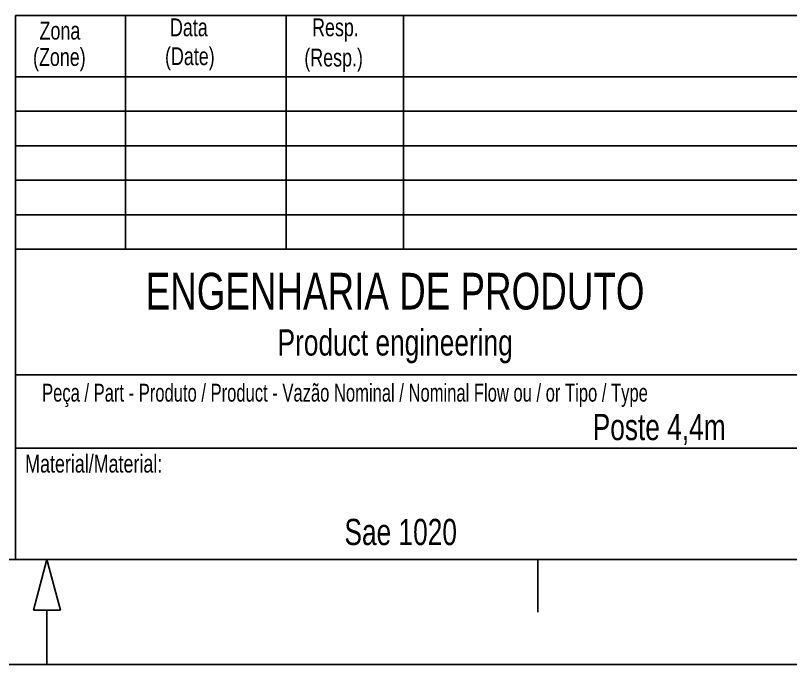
# Model space of a CAD drawing. Header units: millimetres. Extents: x -205 to 841, y 0 to 722.
# Drawn here: x 651 to 724.9, y 0 to 61.9 of the extents above; entities that cross this region are included whole.
import ezdxf

# ---------------------------------------------------------------- set-up
doc = ezdxf.new("R2010")
doc.units = ezdxf.units.MM
for name, color, linetype in [('FORMATO', 1, 'Continuous'), ('TEXTO', 5, 'Continuous'), ('TEXTO_02', 1, 'Continuous')]:
    doc.layers.add(name, color=color, linetype=linetype)
doc.styles.add('SLDTEXTSTYLE0', font='TXT', dxfattribs={"width": 0.75})
doc.styles.add('SLDTEXTSTYLE4', font='TXT', dxfattribs={"width": 0.695122})

msp = doc.modelspace()

# ---------------------------------------------------------------- linework, layer by layer
at = {"layer": 'FORMATO'}
for p, q in [((651, 61.9053), (831, 61.9053)), ((651, 10), (651, 61.9053)), ((661.5, 56.0565), (661.4976, 61.9053)), ((676.8273, 56.0565), (676.8049, 61.9053)), ((688.0231, 56.0565), (688.0201, 61.9053)), ((831, 56.0565), (651, 56.0565)), ((661.5, 39.6204), (661.5, 56.0565)), ((676.8273, 39.6204), (676.8273, 56.0565)), ((688.0231, 39.6204), (688.0231, 56.0565)), ((651, 52.7693), (831, 52.7693)), ((651, 49.482), (831, 49.482)), ((651, 46.1948), (831, 46.1948)), ((651, 42.9076), (831, 42.9076)), ((651, 39.6204), (831, 39.6204)), ((651, 27.6204), (831, 27.6204)), ((651, 20.6204), (831, 20.6204)), ((25, 10), (831, 10)), ((654, 10), (652.7059, 5.1704)), ((652.7059, 5.1704), (654, 10)), ((654, 10), (652.7059, 5.1704)), ((654, 10), (652.7059, 5.1704)), ((655.2941, 5.1704), (654, 10)), ((654, 10), (655.2941, 5.1704)), ((700.8333, 5), (700.8333, 10)), ((652.7059, 5.1704), (655.2941, 5.1704)), ((652.7059, 5.1704), (655.2941, 5.1704)), ((655.2941, 5.1704), (652.7059, 5.1704)), ((655.2941, 5.1704), (652.7059, 5.1704)), ((654, 0), (654, 5.1704)), ((0, 0), (841, 0))]:
    msp.add_line(p, q, dxfattribs=at)

# ---------------------------------------------------------------- texts
at = {"layer": 'TEXTO'}
for s, insert, char_height, attachment_point, style in [('Data', (665.7328, 61.626), 1.7, 1, 'SLDTEXTSTYLE0'), ('Resp.', (679.29, 61.626), 1.7, 1, 'SLDTEXTSTYLE0'), ('Zona', (653.2897, 61.3082), 1.7, 1, 'SLDTEXTSTYLE0'), ('(Zone)', (652.6697, 58.796), 1.7, 1, 'SLDTEXTSTYLE0'), ('(Date)', (665.2605, 58.8748), 1.7, 1, 'SLDTEXTSTYLE0'), ('(Resp.)', (678.5504, 58.7441), 1.7, 1, 'SLDTEXTSTYLE0'), ('ENGENHARIA DE PRODUTO', (687.2043, 37.3606), 3.5, 2, 'SLDTEXTSTYLE0'), ('Product engineering', (687.2155, 31.9697), 2.5, 2, 'SLDTEXTSTYLE0'), ('Peça / Part - Produto / Product - Vazão Nominal / Nominal Flow ou / or Tipo / Type', (653.5335, 26.7755), 1.7, 1, 'SLDTEXTSTYLE4'), ('Material/Material:', (651.9207, 20.0059), 1.7, 1, 'SLDTEXTSTYLE0')]:
    msp.add_mtext(s, dxfattribs=dict(at, insert=insert, char_height=char_height, attachment_point=attachment_point, style=style))
at = {"layer": 'TEXTO_02', "char_height": 2.5, "attachment_point": 1, "style": 'SLDTEXTSTYLE0'}
for s, insert in [('Poste 4,4m', (706.0595, 23.9032)), ('Sae 1020', (682.3744, 13.891))]:
    msp.add_mtext(s, dxfattribs=dict(at, insert=insert))

doc.saveas('drawing.dxf')
